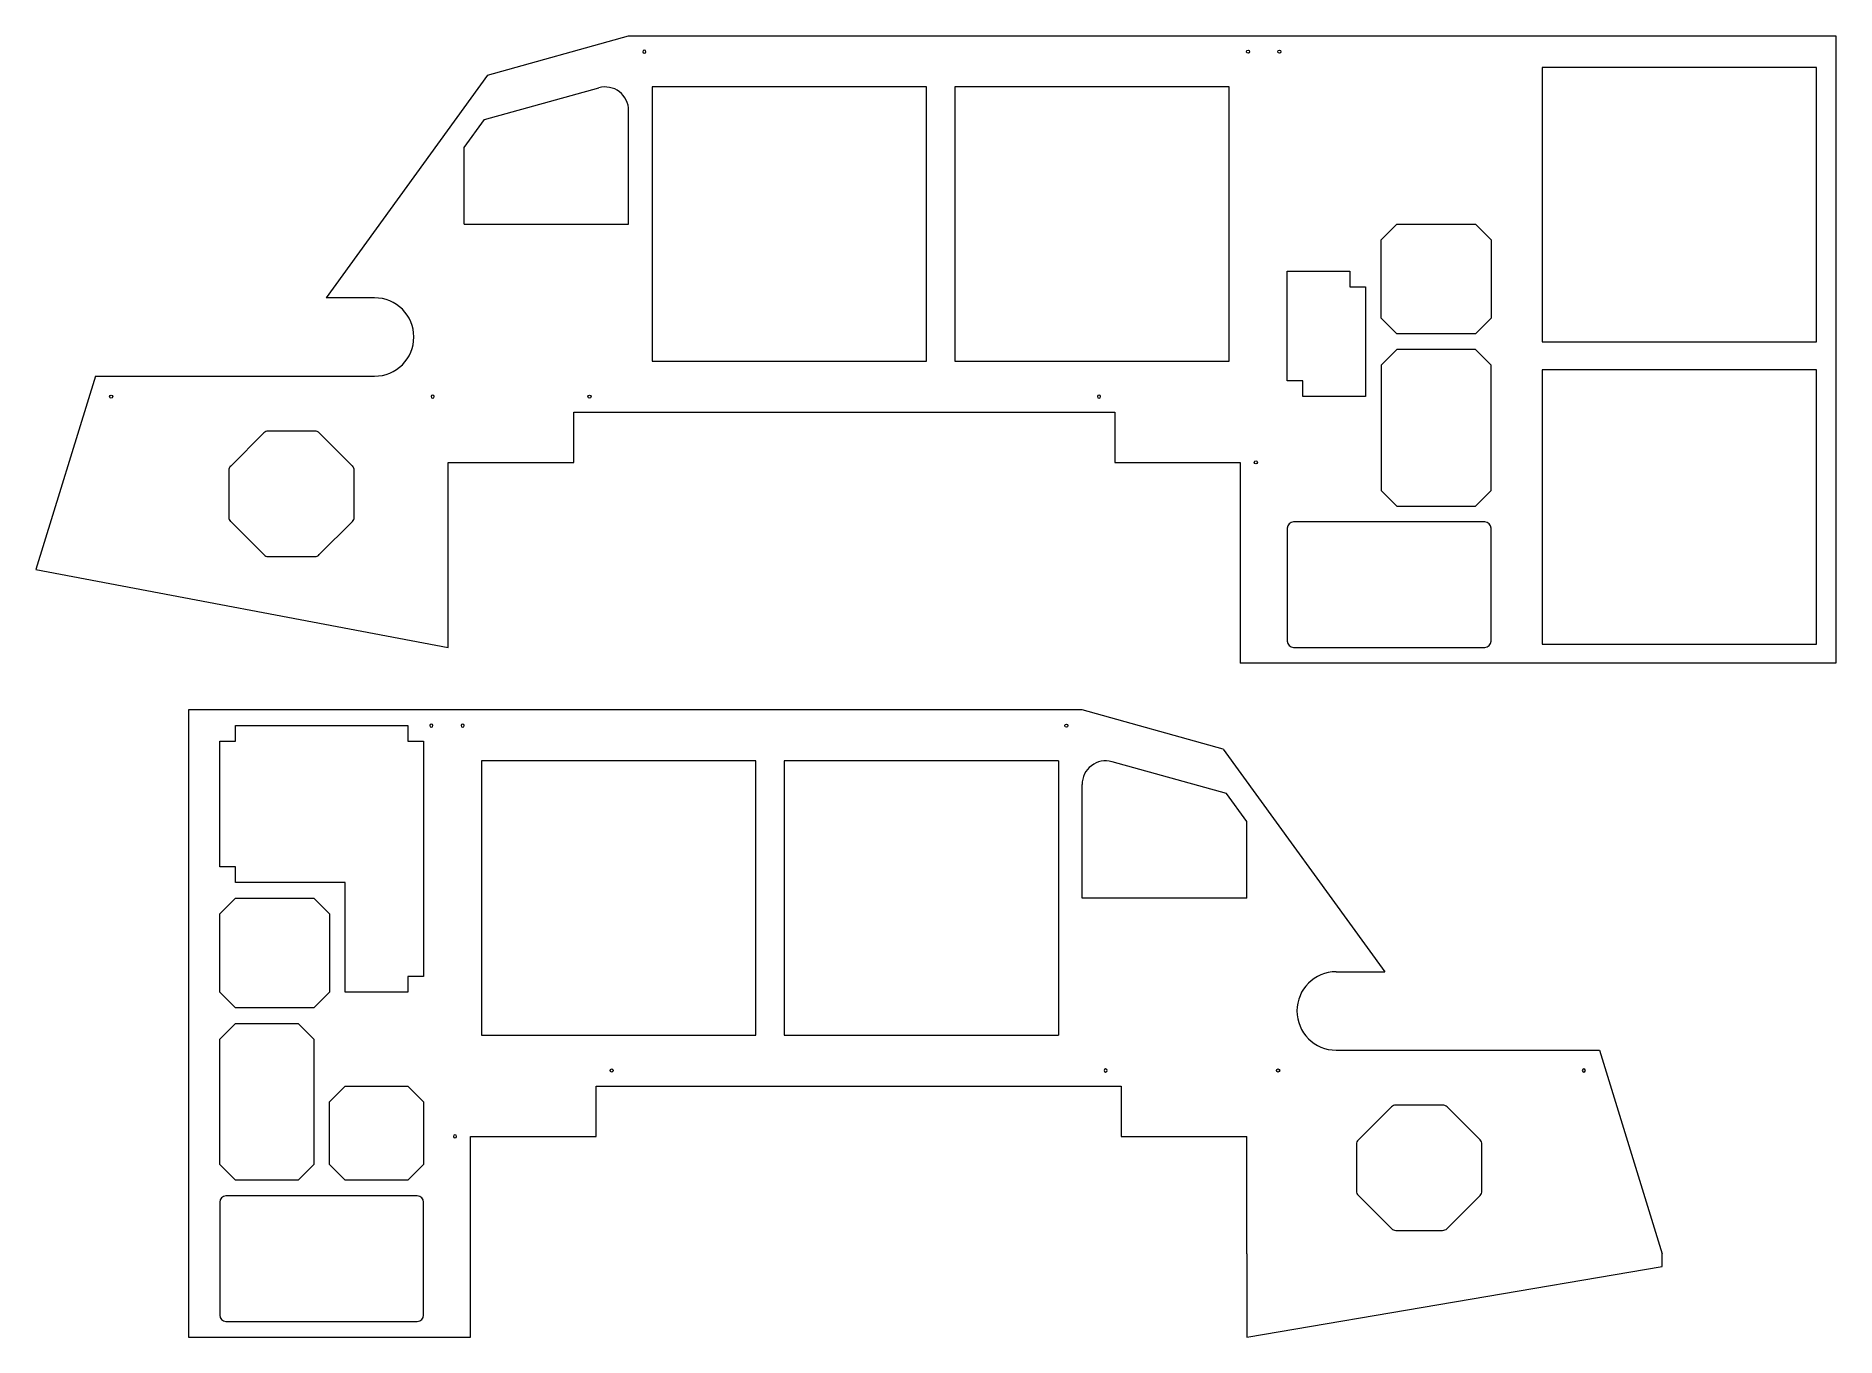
# Model space of a CAD drawing. Header units: millimetres. Extents: x -1048 to 100, y 40 to 870.
import ezdxf

# ---------------------------------------------------------------- set-up
doc = ezdxf.new("R2010")
doc.units = ezdxf.units.MM
doc.layers.add('new-cuts', color=7, linetype='Continuous', lineweight=20, true_color=0xffffff)

# ---------------------------------------------------------------- blocks, each defined once
blk = doc.blocks.new('hole')
at = {"layer": 'new-cuts'}
blk.add_circle((10, 10), 1, dxfattribs=at)
blk = doc.blocks.new('hole-direct')
at = {"layer": 'new-cuts'}
blk.add_circle((0, 10), 1, dxfattribs=at)

msp = doc.modelspace()

# ---------------------------------------------------------------- linework, layer by layer
at = {"layer": 'new-cuts'}
for p, q in [((-760, 845), (-670, 870)), ((-670, 870), (100, 870)), ((100, 870), (100, 470)), ((87.5, 850), (-87.5, 850)), ((-87.5, 850), (-87.5, 675)), ((87.5, 675), (87.5, 850)), ((-760, 845), (-863, 703)), ((-762, 816.7), (-689, 837)), ((-480, 837.5), (-655, 837.5)), ((-655, 837.5), (-655, 662.5)), ((-480, 662.5), (-480, 837.5)), ((-287, 837.5), (-462, 837.5)), ((-462, 837.5), (-462, 662.5)), ((-287, 662.5), (-287, 837.5)), ((-775, 798.8), (-762, 816.7)), ((-670, 750), (-670, 822.5)), ((-775, 750), (-775, 798.8)), ((-775, 750), (-670, 750)), ((-190, 740), (-180, 750)), ((-180, 750), (-130, 750)), ((-130, 750), (-120, 740)), ((-190, 690), (-190, 740)), ((-120, 740), (-120, 690)), ((-250, 720), (-210, 720)), ((-250, 650), (-250, 720)), ((-210, 720), (-210, 710)), ((-832, 703), (-863, 703)), ((-210, 710), (-200, 710)), ((-200, 710), (-200, 640)), ((-180, 680), (-190, 690)), ((-120, 690), (-130, 680)), ((-130, 680), (-180, 680)), ((-180, 670), (-190, 660)), ((-130, 670), (-180, 670)), ((-120, 660), (-130, 670)), ((-87.5, 675), (87.5, 675)), ((-655, 662.5), (-480, 662.5)), ((-462, 662.5), (-287, 662.5)), ((-190, 660), (-190, 580)), ((-120, 580), (-120, 660)), ((87.5, 657), (-87.5, 657)), ((-87.5, 657), (-87.5, 482)), ((87.5, 482), (87.5, 657)), ((-1010, 653), (-1048, 529.6)), ((-1010, 653), (-832, 653)), ((-240, 650), (-250, 650)), ((-240, 640), (-240, 650)), ((-200, 640), (-240, 640)), ((-705, 598), (-705, 630)), ((-705, 630), (-360, 630)), ((-360, 630), (-360, 598)), ((-902.7, 616.8), (-923.8, 595.7)), ((-870.1, 618), (-899.9, 618)), ((-846.2, 595.7), (-867.3, 616.8)), ((-785, 523), (-785, 598)), ((-785, 598), (-705, 598)), ((-360, 598), (-280, 598)), ((-280, 598), (-280, 470)), ((-925, 592.9), (-925, 563.1)), ((-845, 563.1), (-845, 592.9)), ((-190, 580), (-180, 570)), ((-130, 570), (-120, 580)), ((-180, 570), (-130, 570)), ((-923.8, 560.3), (-902.7, 539.2)), ((-867.3, 539.2), (-846.2, 560.3)), ((-250, 556), (-250, 484)), ((-124, 560), (-246, 560)), ((-120, 484), (-120, 556)), ((-1048, 529.6), (-785, 480)), ((-899.9, 538), (-870.1, 538)), ((-785, 480), (-785, 523)), ((-246, 480), (-124, 480)), ((-87.5, 482), (87.5, 482)), ((100, 470), (-280, 470)), ((-380.8, 440.1), (-950.8, 440.1)), ((-950.8, 440.1), (-950.8, 40.1)), ((-290.8, 415.1), (-380.8, 440.1)), ((-920.8, 420.1), (-920.8, 430.1)), ((-920.8, 430.1), (-810.8, 430.1)), ((-810.8, 430.1), (-810.8, 420.1)), ((-930.8, 340.1), (-930.8, 420.1)), ((-930.8, 420.1), (-920.8, 420.1)), ((-810.8, 420.1), (-800.8, 420.1)), ((-800.8, 420.1), (-800.8, 270.1)), ((-290.8, 415.1), (-187.8, 273.1)), ((-588.8, 407.6), (-763.8, 407.6)), ((-763.8, 407.6), (-763.8, 232.6)), ((-588.8, 232.6), (-588.8, 407.6)), ((-395.8, 407.6), (-570.8, 407.6)), ((-570.8, 407.6), (-570.8, 232.6)), ((-395.8, 407.6), (-395.8, 232.6)), ((-288.7, 386.8), (-361.7, 407.1)), ((-380.8, 320.1), (-380.8, 392.6)), ((-275.8, 368.9), (-288.7, 386.8)), ((-275.8, 320.1), (-275.8, 368.9)), ((-920.8, 340.1), (-930.8, 340.1)), ((-920.8, 330.1), (-920.8, 340.1)), ((-850.8, 330.1), (-920.8, 330.1)), ((-850.8, 260.1), (-850.8, 330.1)), ((-930.8, 310.1), (-920.8, 320.1)), ((-930.8, 260.1), (-930.8, 310.1)), ((-920.8, 320.1), (-870.8, 320.1)), ((-870.8, 320.1), (-860.8, 310.1)), ((-860.8, 310.1), (-860.8, 260.1)), ((-275.8, 320.1), (-380.8, 320.1)), ((-800.8, 270.1), (-810.8, 270.1)), ((-810.8, 270.1), (-810.8, 260.1)), ((-218.8, 273.1), (-187.8, 273.1)), ((-920.8, 250.1), (-930.8, 260.1)), ((-860.8, 260.1), (-870.8, 250.1)), ((-810.8, 260.1), (-850.8, 260.1)), ((-870.8, 250.1), (-920.8, 250.1)), ((-930.8, 230.1), (-920.8, 240.1)), ((-930.8, 150.1), (-930.8, 230.1)), ((-920.8, 240.1), (-880.8, 240.1)), ((-880.8, 240.1), (-870.8, 230.1)), ((-870.8, 230.1), (-870.8, 150.1)), ((-763.8, 232.6), (-588.8, 232.6)), ((-570.8, 232.6), (-395.8, 232.6)), ((-218.8, 223.1), (-50.8, 223.1)), ((-50.8, 223.1), (-10.8, 93.1)), ((-860.8, 190.1), (-850.8, 200.1)), ((-850.8, 200.1), (-810.8, 200.1)), ((-810.8, 200.1), (-800.8, 190.1)), ((-690.8, 168.1), (-690.8, 200.1)), ((-690.8, 200.1), (-355.8, 200.1)), ((-355.8, 200.1), (-355.8, 168.1)), ((-860.8, 150.1), (-860.8, 190.1)), ((-800.8, 190.1), (-800.8, 150.1)), ((-183.5, 187), (-204.6, 165.9)), ((-150.9, 188.1), (-180.7, 188.1)), ((-126.9, 165.9), (-148, 187)), ((-770.8, 40.1), (-770.8, 168.1)), ((-770.8, 168.1), (-690.8, 168.1)), ((-355.8, 168.1), (-275.8, 168.1)), ((-275.8, 93.1), (-275.8, 168.1)), ((-205.8, 163), (-205.8, 133.2)), ((-125.8, 133.2), (-125.8, 163)), ((-920.8, 140.1), (-930.8, 150.1)), ((-870.8, 150.1), (-880.8, 140.1)), ((-850.8, 140.1), (-860.8, 150.1)), ((-800.8, 150.1), (-810.8, 140.1)), ((-880.8, 140.1), (-920.8, 140.1)), ((-810.8, 140.1), (-850.8, 140.1)), ((-804.8, 130.1), (-926.8, 130.1)), ((-204.6, 130.4), (-183.5, 109.3)), ((-148, 109.3), (-126.9, 130.4)), ((-930.8, 126.1), (-930.8, 54.1)), ((-800.8, 54.1), (-800.8, 126.1)), ((-180.7, 108.1), (-150.9, 108.1)), ((-275.8, 93.1), (-275.8, 40.1)), ((-10.8, 85.1), (-10.8, 93.1)), ((-275.8, 40.1), (-10.8, 85.1)), ((-926.8, 50.1), (-804.8, 50.1)), ((-950.8, 40.1), (-770.8, 40.1))]:
    msp.add_line(p, q, dxfattribs=at)
for centre, radius, start, end in [((-685, 822.5), 15, 0, 105.5241), ((-832, 678), 25, 270, 90), ((-899.9, 614), 4, 90, 135), ((-870.1, 614), 4, 45, 90), ((-921, 592.9), 4, 135, 180), ((-849, 592.9), 4, 0, 45), ((-921, 563.1), 4, 180, 225), ((-849, 563.1), 4, 315, 0), ((-246, 556), 4, 90, 180), ((-124, 556), 4, 0, 90), ((-899.9, 542), 4, 225, 270), ((-870.1, 542), 4, 270, 315), ((-246, 484), 4, 180, 270), ((-124, 484), 4, 270, 0), ((-365.8, 392.6), 15, 74.4759, 180), ((-218.8, 248.1), 25, 90, 270), ((-180.7, 184.1), 4, 90, 135), ((-150.9, 184.1), 4, 45, 90), ((-201.8, 163), 4, 135, 180), ((-129.8, 163), 4, 0, 45), ((-926.8, 126.1), 4, 90, 180), ((-804.8, 126.1), 4, 0, 90), ((-201.8, 133.2), 4, 180, 225), ((-129.8, 133.2), 4, 315, 0), ((-180.7, 112.1), 4, 225, 270), ((-150.9, 112.1), 4, 270, 315), ((-926.8, 54.1), 4, 180, 270), ((-804.8, 54.1), 4, 270, 0)]:
    msp.add_arc(centre, radius, start, end, dxfattribs=at)

# ---------------------------------------------------------------- block references
at = {"layer": 'new-cuts', "yscale": -1}
for p in [(-670, 870), (-785.8, 440.1)]:
    msp.add_blockref('hole', p, dxfattribs=at)
at = {"layer": 'new-cuts'}
for name, p, rotation in [('hole', (-265, 870), 180), ('hole', (-265, 870), 270), ('hole-direct', (-280, 598), 270), ('hole', (-380.8, 440.1), 180)]:
    msp.add_blockref(name, p, dxfattribs=dict(at, rotation=rotation))
for p in [(-1010, 630), (-705, 630), (-690.8, 200.1), (-265.8, 200.1)]:
    msp.add_blockref('hole', p, dxfattribs=at)
at = {"layer": 'new-cuts', "yscale": -1}
for name, p, rotation in [('hole', (-785, 630), 180), ('hole', (-360, 630), 180), ('hole', (-785.8, 440.1), 270), ('hole', (-355.8, 200.1), 180), ('hole', (-50.8, 200.1), 180), ('hole-direct', (-770.8, 168.1), 270)]:
    msp.add_blockref(name, p, dxfattribs=dict(at, rotation=rotation))

doc.saveas('drawing.dxf')
